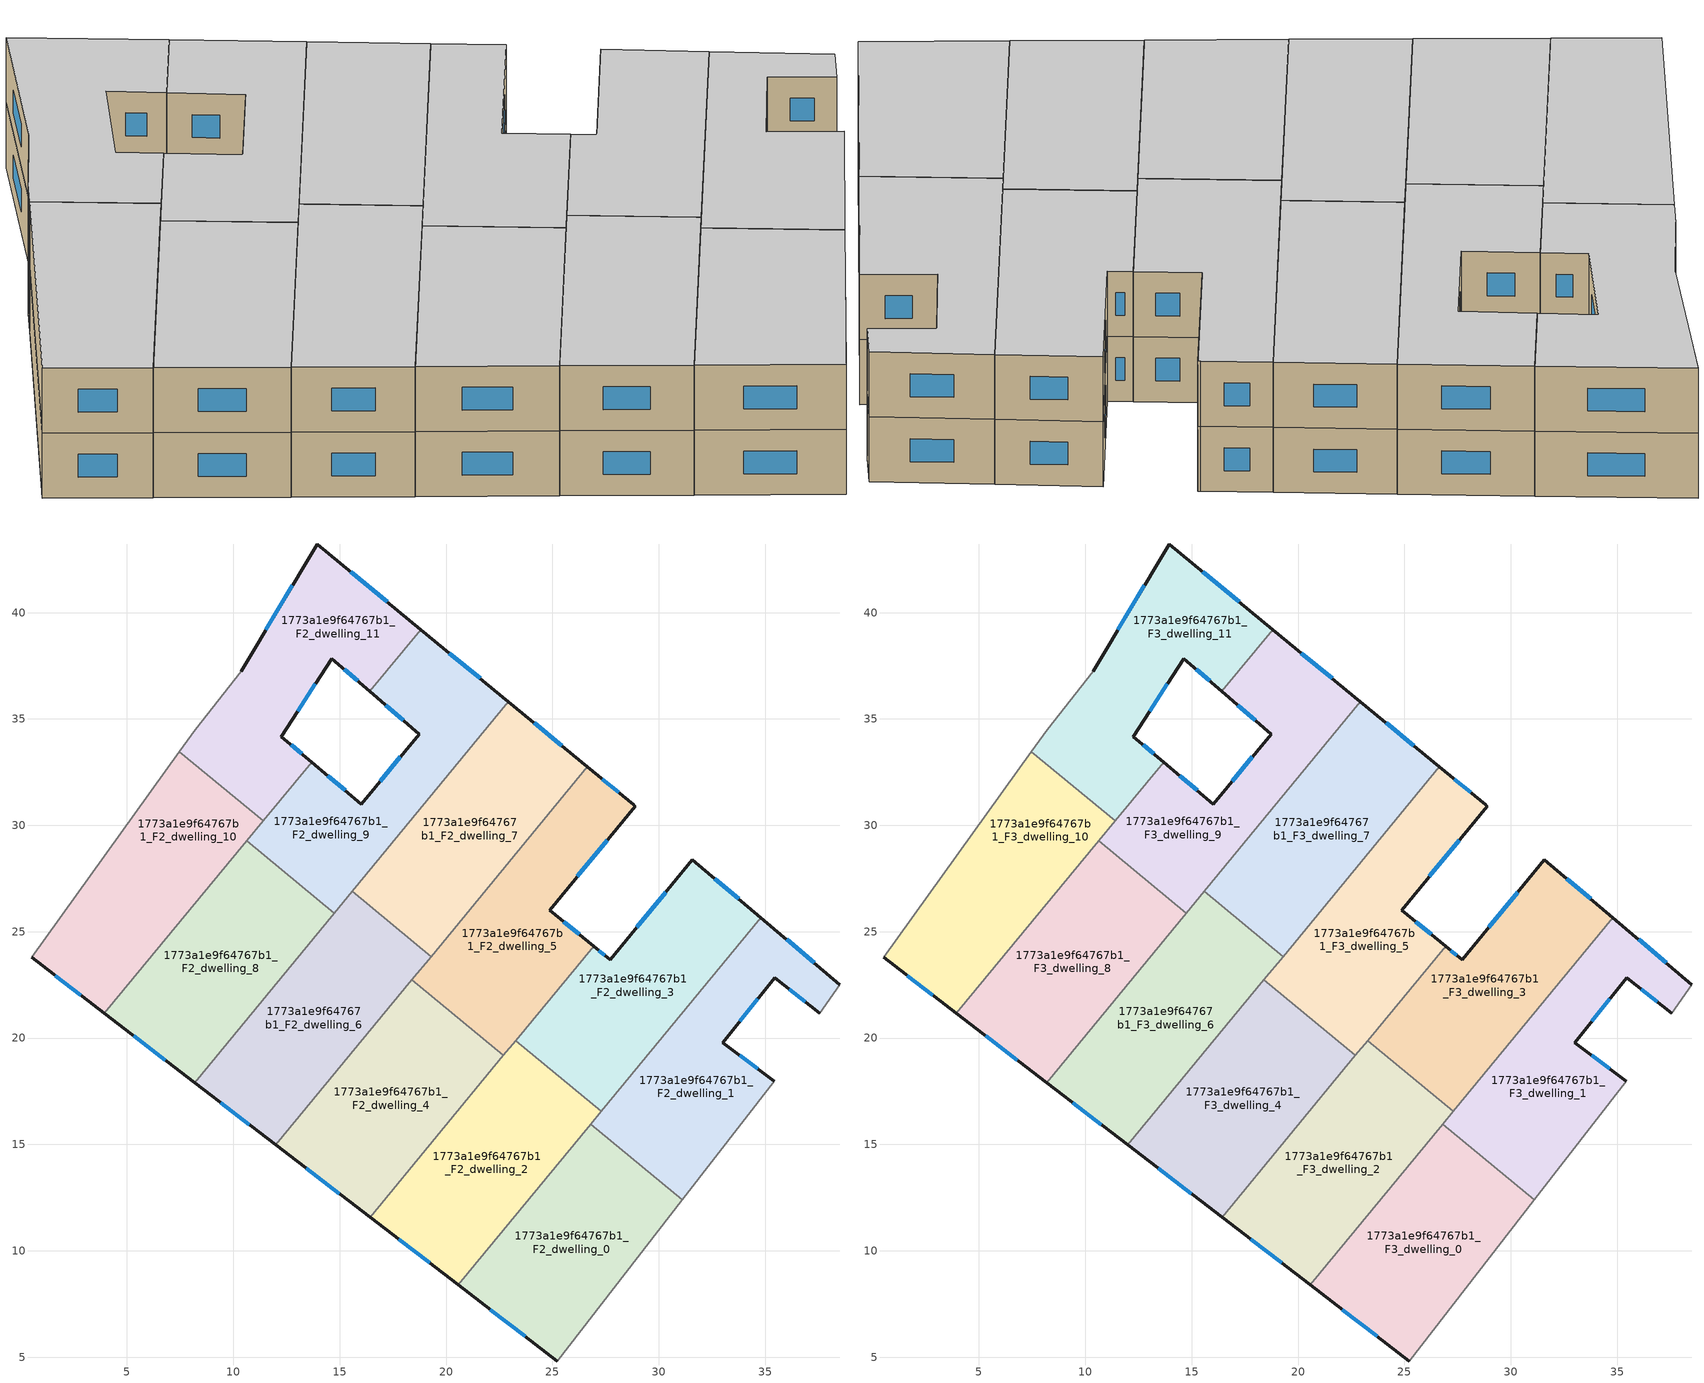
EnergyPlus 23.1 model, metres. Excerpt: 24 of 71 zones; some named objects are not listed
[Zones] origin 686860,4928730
1773a1e9f64767b1_F2_dwelling_0
 floor to 1773a1e9f64767b1_F1_dwelling_0 (EU_floor_Construction): 31.12,12.41 25.24,4.82 20.57,8.4 26.81,15.96 z6
 wall outside (EU_wall_Construction): 20.57,8.4 25.24,4.82 z6:9
 wall to 1773a1e9f64767b1_F2_dwelling_1 (EU_wall_Construction): 31.12,12.41 26.81,15.96 z6:9
 wall adiabatic (EU_wall_Construction): 25.24,4.82 31.12,12.41 z6:9
 wall to 1773a1e9f64767b1_F2_dwelling_2 (EU_wall_Construction): 26.81,15.96 20.57,8.4 z6:9
 window (EU_Window_Construction): 22.09,7.23 23.72,5.98 z6.98:8.02
1773a1e9f64767b1_F2_dwelling_1
 floor to 1773a1e9f64767b1_F1_dwelling_1 (EU_floor_Construction): 38.52,22.52 37.58,21.18 35.46,22.84 33.02,19.79 35.43,17.97 31.12,12.41 26.81,15.96 34.8,25.66 z6
 wall outside (EU_wall_Construction): 35.43,17.97 33.02,19.79 35.46,22.84 37.58,21.18 / 38.52,22.52 34.8,25.66 z6:9
 wall adiabatic (EU_wall_Construction): 31.12,12.41 35.43,17.97 / 37.58,21.18 38.52,22.52 z6:9
 wall to 1773a1e9f64767b1_F2_dwelling_3 (EU_wall_Construction): 34.8,25.66 27.29,16.55 z6:9
 wall to 1773a1e9f64767b1_F2_dwelling_2 (EU_wall_Construction): 27.29,16.55 26.81,15.96 z6:9
 window (EU_Window_Construction): 36.15,22.3 36.89,21.72 / 33.81,20.78 34.66,21.85 / 34.64,18.56 33.8,19.2 / 37.31,23.54 36.01,24.64 z6.98:8.02
1773a1e9f64767b1_F2_dwelling_10
 floor to 1773a1e9f64767b1_F1_dwelling_10 (EU_floor_Construction): 11.4,30.21 3.94,21.16 0.52,23.79 7.47,33.46 z6
 wall outside (EU_wall_Construction): 0.52,23.79 3.94,21.16 z6:9
 wall adiabatic (EU_wall_Construction): 7.47,33.46 0.52,23.79 z6:9
 wall to 1773a1e9f64767b1_F2_dwelling_11 (EU_wall_Construction): 11.4,30.21 7.47,33.46 z6:9
 wall to 1773a1e9f64767b1_F2_dwelling_8 (EU_wall_Construction): 3.94,21.16 10.63,29.27 z6:9
 wall to 1773a1e9f64767b1_F2_dwelling_9 (EU_wall_Construction): 10.63,29.27 11.4,30.21 z6:9
 window (EU_Window_Construction): 1.63,22.93 2.83,22.01 z6.98:8.02
1773a1e9f64767b1_F2_dwelling_11
 floor to 1773a1e9f64767b1_F1_dwelling_11 (EU_floor_Construction): 18.82,39.21 16.42,36.29 14.64,37.84 12.25,34.18 13.68,32.97 11.4,30.21 7.47,33.46 8.21,34.49 10.38,37.25 13.94,43.23 z6
 wall outside (EU_wall_Construction): 18.82,39.21 13.94,43.23 10.38,37.25 / 13.68,32.97 12.25,34.18 14.64,37.84 16.42,36.29 z6:9
 wall to 1773a1e9f64767b1_F2_dwelling_9 (EU_wall_Construction): 16.42,36.29 18.82,39.21 / 11.4,30.21 13.68,32.97 z6:9
 wall adiabatic (EU_wall_Construction): 10.38,37.25 8.21,34.49 7.47,33.46 z6:9
 window (EU_Window_Construction): 17.23,40.51 15.53,41.92 / 15.22,37.34 15.84,36.8 / 13.03,35.37 13.86,36.65 / 13.21,33.36 12.71,33.78 / 12.78,41.28 11.54,39.19 z6.98:8.02
1773a1e9f64767b1_F2_dwelling_2
 floor to 1773a1e9f64767b1_F1_dwelling_2 (EU_floor_Construction): 27.29,16.55 20.57,8.4 16.43,11.58 23.27,19.87 z6
 wall outside (EU_wall_Construction): 16.43,11.58 20.57,8.4 z6:9
 wall to 1773a1e9f64767b1_F2_dwelling_3 (EU_wall_Construction): 27.29,16.55 23.27,19.87 z6:9
 wall to 1773a1e9f64767b1_F2_dwelling_4 (EU_wall_Construction): 22.7,19.18 16.43,11.58 z6:9
 wall to 1773a1e9f64767b1_F2_dwelling_5 (EU_wall_Construction): 23.27,19.87 22.7,19.18 z6:9
 window (EU_Window_Construction): 17.78,10.54 19.23,9.43 z6.98:8.02
1773a1e9f64767b1_F2_dwelling_3
 floor to 1773a1e9f64767b1_F1_dwelling_3 (EU_floor_Construction): 34.8,25.66 27.29,16.55 23.27,19.87 26.94,24.32 27.72,23.68 31.59,28.38 z6
 wall outside (EU_wall_Construction): 34.8,25.66 31.59,28.38 27.72,23.68 26.94,24.32 z6:9
 wall to 1773a1e9f64767b1_F2_dwelling_5 (EU_wall_Construction): 26.94,24.32 23.27,19.87 z6:9
 window (EU_Window_Construction): 33.76,26.54 32.63,27.49 / 27.46,23.89 27.19,24.11 / 30.33,26.85 28.98,25.21 z6.98:8.02
1773a1e9f64767b1_F2_dwelling_4
 floor to 1773a1e9f64767b1_F1_dwelling_4 (EU_floor_Construction): 22.7,19.18 16.43,11.58 12,14.98 18.39,22.74 z6
 wall outside (EU_wall_Construction): 12,14.98 16.43,11.58 z6:9
 wall to 1773a1e9f64767b1_F2_dwelling_5 (EU_wall_Construction): 22.7,19.18 18.39,22.74 z6:9
 wall to 1773a1e9f64767b1_F2_dwelling_6 (EU_wall_Construction): 18.39,22.74 12,14.98 z6:9
 window (EU_Window_Construction): 13.44,13.87 14.99,12.68 z6.98:8.02
1773a1e9f64767b1_F2_dwelling_5
 floor to 1773a1e9f64767b1_F1_dwelling_5 (EU_floor_Construction): 28.82,30.97 28.9,30.9 24.87,26.02 26.94,24.32 22.7,19.18 18.39,22.74 26.65,32.75 z6
 wall outside (EU_wall_Construction): 26.94,24.32 24.87,26.02 28.9,30.9 28.82,30.97 26.65,32.75 z6:9
 wall to 1773a1e9f64767b1_F2_dwelling_7 (EU_wall_Construction): 26.65,32.75 19.3,23.83 z6:9
 wall to 1773a1e9f64767b1_F2_dwelling_6 (EU_wall_Construction): 19.3,23.83 18.39,22.73 z6:9
 window (EU_Window_Construction): 26.18,27.6 27.59,29.31 / 26.26,24.87 25.54,25.46 / 28.11,31.55 27.36,32.17 z6.98:8.02
1773a1e9f64767b1_F2_dwelling_6
 floor to 1773a1e9f64767b1_F1_dwelling_6 (EU_floor_Construction): 19.3,23.83 12,14.98 8.18,17.91 15.58,26.89 z6
 wall outside (EU_wall_Construction): 8.18,17.91 12,14.98 z6:9
 wall to 1773a1e9f64767b1_F2_dwelling_7 (EU_wall_Construction): 19.3,23.83 15.58,26.89 z6:9
 wall to 1773a1e9f64767b1_F2_dwelling_8 (EU_wall_Construction): 14.75,25.87 8.18,17.91 z6:9
 wall to 1773a1e9f64767b1_F2_dwelling_9 (EU_wall_Construction): 15.58,26.89 14.75,25.87 z6:9
 window (EU_Window_Construction): 9.42,16.96 10.76,15.93 z6.98:8.02
1773a1e9f64767b1_F2_dwelling_7
 floor to 1773a1e9f64767b1_F1_dwelling_7 (EU_floor_Construction): 26.65,32.75 19.3,23.83 15.58,26.89 22.94,35.81 z6
 wall outside (EU_wall_Construction): 26.65,32.75 22.94,35.81 z6:9
 wall to 1773a1e9f64767b1_F2_dwelling_9 (EU_wall_Construction): 22.94,35.81 15.58,26.89 z6:9
 window (EU_Window_Construction): 25.44,33.75 24.15,34.82 z6.98:8.02
1773a1e9f64767b1_F2_dwelling_8
 floor to 1773a1e9f64767b1_F1_dwelling_8 (EU_floor_Construction): 14.75,25.87 8.18,17.91 3.94,21.16 10.63,29.27 z6
 wall outside (EU_wall_Construction): 3.94,21.16 8.18,17.91 z6:9
 wall to 1773a1e9f64767b1_F2_dwelling_9 (EU_wall_Construction): 14.75,25.87 10.63,29.27 z6:9
 window (EU_Window_Construction): 5.32,20.1 6.8,18.97 z6.98:8.02
1773a1e9f64767b1_F2_dwelling_9
 floor to 1773a1e9f64767b1_F1_dwelling_9 (EU_floor_Construction): 22.94,35.81 14.75,25.87 10.63,29.27 13.68,32.97 16.02,31 18.74,34.29 16.42,36.29 18.82,39.21 z6
 wall outside (EU_wall_Construction): 16.42,36.29 18.74,34.29 16.02,31 13.68,32.97 / 22.94,35.81 18.82,39.21 z6:9
 window (EU_Window_Construction): 17.17,35.64 17.98,34.94 / 21.6,36.92 20.16,38.1 / 15.26,31.64 14.44,32.33 / 17.85,33.22 16.9,32.07 z6.98:8.02
1773a1e9f64767b1_F3_dwelling_0
 floor to 1773a1e9f64767b1_F2_dwelling_0 (EU_floor_Construction): 31.12,12.41 25.24,4.82 20.57,8.4 26.81,15.96 z9
 wall outside (EU_wall_Construction): 20.57,8.4 25.24,4.82 z9:12
 wall to 1773a1e9f64767b1_F3_dwelling_1 (EU_wall_Construction): 31.12,12.41 26.81,15.96 z9:12
 wall adiabatic (EU_wall_Construction): 25.24,4.82 31.12,12.41 z9:12
 wall to 1773a1e9f64767b1_F3_dwelling_2 (EU_wall_Construction): 26.81,15.96 20.57,8.4 z9:12
 window (EU_Window_Construction): 22.09,7.23 23.72,5.98 z9.98:11.02
 ceiling to 1773a1e9f64767b1_F4_dwelling_0 (EU_floor_Construction): 25.24,4.82 31.12,12.41 26.81,15.96 20.57,8.4 z12
1773a1e9f64767b1_F3_dwelling_1
 floor to 1773a1e9f64767b1_F2_dwelling_1 (EU_floor_Construction): 38.52,22.52 37.58,21.18 35.46,22.84 33.02,19.79 35.43,17.97 31.12,12.41 26.81,15.96 34.8,25.66 z9
 wall outside (EU_wall_Construction): 35.43,17.97 33.02,19.79 35.46,22.84 37.58,21.18 / 38.52,22.52 34.8,25.66 z9:12
 wall adiabatic (EU_wall_Construction): 31.12,12.41 35.43,17.97 / 37.58,21.18 38.52,22.52 z9:12
 wall to 1773a1e9f64767b1_F3_dwelling_3 (EU_wall_Construction): 34.8,25.66 27.29,16.55 z9:12
 wall to 1773a1e9f64767b1_F3_dwelling_2 (EU_wall_Construction): 27.29,16.55 26.81,15.96 z9:12
 window (EU_Window_Construction): 36.15,22.3 36.89,21.72 / 33.81,20.78 34.66,21.85 / 34.64,18.56 33.8,19.2 / 37.31,23.54 36.01,24.64 z9.98:11.02
 ceiling to 1773a1e9f64767b1_F4_dwelling_1 (EU_floor_Construction): 35.43,17.97 33.02,19.79 35.46,22.84 37.58,21.18 38.52,22.52 34.8,25.66 26.81,15.96 31.12,12.41 z12
1773a1e9f64767b1_F3_dwelling_10
 floor to 1773a1e9f64767b1_F2_dwelling_10 (EU_floor_Construction): 11.4,30.21 3.94,21.16 0.52,23.79 7.47,33.46 z9
 wall outside (EU_wall_Construction): 0.52,23.79 3.94,21.16 z9:12
 wall adiabatic (EU_wall_Construction): 7.47,33.46 0.52,23.79 z9:12
 wall to 1773a1e9f64767b1_F3_dwelling_11 (EU_wall_Construction): 11.4,30.21 7.47,33.46 z9:12
 wall to 1773a1e9f64767b1_F3_dwelling_8 (EU_wall_Construction): 3.94,21.16 10.63,29.27 z9:12
 wall to 1773a1e9f64767b1_F3_dwelling_9 (EU_wall_Construction): 10.63,29.27 11.4,30.21 z9:12
 window (EU_Window_Construction): 1.63,22.93 2.83,22.01 z9.98:11.02
 ceiling to 1773a1e9f64767b1_F4_dwelling_10 (EU_floor_Construction): 3.94,21.16 11.4,30.21 7.47,33.46 0.52,23.79 z12
1773a1e9f64767b1_F3_dwelling_11
 floor to 1773a1e9f64767b1_F2_dwelling_11 (EU_floor_Construction): 18.82,39.21 16.42,36.29 14.64,37.84 12.25,34.18 13.68,32.97 11.4,30.21 7.47,33.46 8.21,34.49 10.38,37.25 13.94,43.23 z9
 wall outside (EU_wall_Construction): 18.82,39.21 13.94,43.23 10.38,37.25 / 13.68,32.97 12.25,34.18 14.64,37.84 16.42,36.29 z9:12
 wall to 1773a1e9f64767b1_F3_dwelling_9 (EU_wall_Construction): 16.42,36.29 18.82,39.21 / 11.4,30.21 13.68,32.97 z9:12
 wall adiabatic (EU_wall_Construction): 10.38,37.25 8.21,34.49 7.47,33.46 z9:12
 window (EU_Window_Construction): 17.23,40.51 15.53,41.92 / 15.22,37.34 15.84,36.8 / 13.03,35.37 13.86,36.65 / 13.21,33.36 12.71,33.78 / 12.78,41.28 11.54,39.19 z9.98:11.02
 ceiling to 1773a1e9f64767b1_F4_dwelling_11 (EU_floor_Construction): 13.68,32.97 12.25,34.18 14.64,37.84 16.42,36.29 18.82,39.21 13.94,43.23 10.38,37.25 8.21,34.49 7.47,33.46 11.4,30.21 z12
1773a1e9f64767b1_F3_dwelling_2
 floor to 1773a1e9f64767b1_F2_dwelling_2 (EU_floor_Construction): 27.29,16.55 20.57,8.4 16.43,11.58 23.27,19.87 z9
 wall outside (EU_wall_Construction): 16.43,11.58 20.57,8.4 z9:12
 wall to 1773a1e9f64767b1_F3_dwelling_3 (EU_wall_Construction): 27.29,16.55 23.27,19.87 z9:12
 wall to 1773a1e9f64767b1_F3_dwelling_4 (EU_wall_Construction): 22.7,19.18 16.43,11.58 z9:12
 wall to 1773a1e9f64767b1_F3_dwelling_5 (EU_wall_Construction): 23.27,19.87 22.7,19.18 z9:12
 window (EU_Window_Construction): 17.78,10.54 19.23,9.43 z9.98:11.02
 ceiling to 1773a1e9f64767b1_F4_dwelling_2 (EU_floor_Construction): 20.57,8.4 27.29,16.55 23.27,19.87 16.43,11.58 z12
1773a1e9f64767b1_F3_dwelling_3
 floor to 1773a1e9f64767b1_F2_dwelling_3 (EU_floor_Construction): 34.8,25.66 27.29,16.55 23.27,19.87 26.94,24.32 27.72,23.68 31.59,28.38 z9
 wall outside (EU_wall_Construction): 34.8,25.66 31.59,28.38 27.72,23.68 26.94,24.32 z9:12
 wall to 1773a1e9f64767b1_F3_dwelling_5 (EU_wall_Construction): 26.94,24.32 23.27,19.87 z9:12
 window (EU_Window_Construction): 33.76,26.54 32.63,27.49 / 27.46,23.89 27.19,24.11 / 30.33,26.85 28.98,25.21 z9.98:11.02
 ceiling to 1773a1e9f64767b1_F4_dwelling_3 (EU_floor_Construction): 27.29,16.55 34.8,25.66 31.59,28.38 27.72,23.68 26.94,24.32 23.27,19.87 z12
1773a1e9f64767b1_F3_dwelling_4
 floor to 1773a1e9f64767b1_F2_dwelling_4 (EU_floor_Construction): 22.7,19.18 16.43,11.58 12,14.98 18.39,22.74 z9
 wall outside (EU_wall_Construction): 12,14.98 16.43,11.58 z9:12
 wall to 1773a1e9f64767b1_F3_dwelling_5 (EU_wall_Construction): 22.7,19.18 18.39,22.74 z9:12
 wall to 1773a1e9f64767b1_F3_dwelling_6 (EU_wall_Construction): 18.39,22.74 12,14.98 z9:12
 window (EU_Window_Construction): 13.44,13.87 14.99,12.68 z9.98:11.02
 ceiling to 1773a1e9f64767b1_F4_dwelling_4 (EU_floor_Construction): 16.43,11.58 22.7,19.18 18.39,22.74 12,14.98 z12
1773a1e9f64767b1_F3_dwelling_5
 floor to 1773a1e9f64767b1_F2_dwelling_5 (EU_floor_Construction): 28.82,30.97 28.9,30.9 24.87,26.02 26.94,24.32 22.7,19.18 18.39,22.74 26.65,32.75 z9
 wall outside (EU_wall_Construction): 26.94,24.32 24.87,26.02 28.9,30.9 28.82,30.97 26.65,32.75 z9:12
 wall to 1773a1e9f64767b1_F3_dwelling_7 (EU_wall_Construction): 26.65,32.75 19.3,23.83 z9:12
 wall to 1773a1e9f64767b1_F3_dwelling_6 (EU_wall_Construction): 19.3,23.83 18.39,22.73 z9:12
 window (EU_Window_Construction): 26.18,27.6 27.59,29.31 / 26.26,24.87 25.54,25.46 / 28.11,31.55 27.36,32.17 z9.98:11.02
 ceiling to 1773a1e9f64767b1_F4_dwelling_5 (EU_floor_Construction): 26.94,24.32 24.87,26.02 28.9,30.9 28.82,30.97 26.65,32.75 18.39,22.74 22.7,19.18 z12
1773a1e9f64767b1_F3_dwelling_6
 floor to 1773a1e9f64767b1_F2_dwelling_6 (EU_floor_Construction): 19.3,23.83 12,14.98 8.18,17.91 15.58,26.89 z9
 wall outside (EU_wall_Construction): 8.18,17.91 12,14.98 z9:12
 wall to 1773a1e9f64767b1_F3_dwelling_7 (EU_wall_Construction): 19.3,23.83 15.58,26.89 z9:12
 wall to 1773a1e9f64767b1_F3_dwelling_8 (EU_wall_Construction): 14.75,25.87 8.18,17.91 z9:12
 wall to 1773a1e9f64767b1_F3_dwelling_9 (EU_wall_Construction): 15.58,26.89 14.75,25.87 z9:12
 window (EU_Window_Construction): 9.42,16.96 10.76,15.93 z9.98:11.02
 ceiling to 1773a1e9f64767b1_F4_dwelling_6 (EU_floor_Construction): 12,14.98 19.3,23.83 15.58,26.89 8.18,17.91 z12
1773a1e9f64767b1_F3_dwelling_7
 floor to 1773a1e9f64767b1_F2_dwelling_7 (EU_floor_Construction): 26.65,32.75 19.3,23.83 15.58,26.89 22.94,35.81 z9
 wall outside (EU_wall_Construction): 26.65,32.75 22.94,35.81 z9:12
 wall to 1773a1e9f64767b1_F3_dwelling_9 (EU_wall_Construction): 22.94,35.81 15.58,26.89 z9:12
 window (EU_Window_Construction): 25.44,33.75 24.15,34.82 z9.98:11.02
 ceiling to 1773a1e9f64767b1_F4_dwelling_7 (EU_floor_Construction): 19.3,23.83 26.65,32.75 22.94,35.81 15.58,26.89 z12
1773a1e9f64767b1_F3_dwelling_8
 floor to 1773a1e9f64767b1_F2_dwelling_8 (EU_floor_Construction): 14.75,25.87 8.18,17.91 3.94,21.16 10.63,29.27 z9
 wall outside (EU_wall_Construction): 3.94,21.16 8.18,17.91 z9:12
 wall to 1773a1e9f64767b1_F3_dwelling_9 (EU_wall_Construction): 14.75,25.87 10.63,29.27 z9:12
 window (EU_Window_Construction): 5.32,20.1 6.8,18.97 z9.98:11.02
 ceiling to 1773a1e9f64767b1_F4_dwelling_8 (EU_floor_Construction): 8.18,17.91 14.75,25.87 10.63,29.27 3.94,21.16 z12
1773a1e9f64767b1_F3_dwelling_9
 floor to 1773a1e9f64767b1_F2_dwelling_9 (EU_floor_Construction): 22.94,35.81 14.75,25.87 10.63,29.27 13.68,32.97 16.02,31 18.74,34.29 16.42,36.29 18.82,39.21 z9
 wall outside (EU_wall_Construction): 16.42,36.29 18.74,34.29 16.02,31 13.68,32.97 / 22.94,35.81 18.82,39.21 z9:12
 window (EU_Window_Construction): 17.17,35.64 17.98,34.94 / 21.6,36.92 20.16,38.1 / 15.26,31.64 14.44,32.33 / 17.85,33.22 16.9,32.07 z9.98:11.02
 ceiling to 1773a1e9f64767b1_F4_dwelling_9 (EU_floor_Construction): 14.75,25.87 22.94,35.81 18.82,39.21 16.42,36.29 18.74,34.29 16.02,31 13.68,32.97 10.63,29.27 z12
[Building]
EU S2 Campaign: North Axis=0; Terrain=City; Solar Distribution=FullExterior
[Site:Location]
Bologna: Latitude=44.5; Longitude=11.25; Time Zone=1; Elevation=37
[SizingPeriod:WeatherFileDays]
AnnualSizingPeriod: Begin Month=1; Begin Day of Month=1; End Month=12; End Day of Month=31; Day of Week for Start Day=Monday; Use Weather File Daylight Saving Period=No; Use Weather File Rain and Snow Indicators=No
[MATERIAL]
EU_InternalMass_Material: Roughness=MediumRough; Thickness=0.1; Conductivity=1; Density=1800; Specific Heat=900; Thermal Absorptance=0.9; Solar Absorptance=0.7; Visible Absorptance=0.7
[MATERIAL:NOMASS] Roughness=MediumRough; Thermal Absorptance=0.9; Solar Absorptance=0.7; Visible Absorptance=0.7
Name | Thermal Resistance
EU_wall_NoMass | 0.905828
EU_floor_NoMass | 0.67114
[WINDOWMATERIAL:SIMPLEGLAZINGSYSTEM]
EU_Window_SimpleGlazing: UFactor=4.52486; Solar Heat Gain Coefficient=0.85; Visible Transmittance=0.85
[CONSTRUCTION]
EU_wall_Construction: EU_wall_NoMass
EU_floor_Construction: EU_floor_NoMass
EU_Window_Construction: EU_Window_SimpleGlazing
EU_InternalMass_Construction: EU_InternalMass_Material
[ZONE] Type=1; Multiplier=1; Ceiling Height=autocalculate; Floor Area=autocalculate; Part of Total Floor Area=Yes
Name | Volume
1773a1e9f64767b1_F2_dwelling_0; 1773a1e9f64767b1_F3_dwelling_0 | 166.783
1773a1e9f64767b1_F2_dwelling_1; 1773a1e9f64767b1_F3_dwelling_1 | 166.786
1773a1e9f64767b1_F2_dwelling_10; 1773a1e9f64767b1_F3_dwelling_10 | 166.811
1773a1e9f64767b1_F2_dwelling_11; 1773a1e9f64767b1_F3_dwelling_11 | 166.805
1773a1e9f64767b1_F2_dwelling_2; 1773a1e9f64767b1_F3_dwelling_2; 1773a1e9f64767b1_F2_dwelling_5; 1773a1e9f64767b1_F3_dwelling_5 | 166.819
1773a1e9f64767b1_F2_dwelling_3; 1773a1e9f64767b1_F3_dwelling_3 | 166.792
1773a1e9f64767b1_F2_dwelling_4; 1773a1e9f64767b1_F3_dwelling_4 | 166.812
1773a1e9f64767b1_F2_dwelling_6; 1773a1e9f64767b1_F3_dwelling_6; 1773a1e9f64767b1_F2_dwelling_8; 1773a1e9f64767b1_F3_dwelling_8 | 166.807
1773a1e9f64767b1_F2_dwelling_7; 1773a1e9f64767b1_F3_dwelling_7 | 166.8
1773a1e9f64767b1_F2_dwelling_9; 1773a1e9f64767b1_F3_dwelling_9 | 166.816
[INTERNALMASS] Construction=EU_InternalMass_Construction
Name | Zone or ZoneList | Surface Area
1773a1e9f64767b1_F2_dwelling_0_EU_InternalMass | 1773a1e9f64767b1_F2_dwelling_0 | 55.5939
1773a1e9f64767b1_F2_dwelling_1_EU_InternalMass | 1773a1e9f64767b1_F2_dwelling_1 | 55.5956
1773a1e9f64767b1_F2_dwelling_2_EU_InternalMass | 1773a1e9f64767b1_F2_dwelling_2 | 55.6064
1773a1e9f64767b1_F2_dwelling_3_EU_InternalMass | 1773a1e9f64767b1_F2_dwelling_3 | 55.5976
1773a1e9f64767b1_F2_dwelling_4_EU_InternalMass | 1773a1e9f64767b1_F2_dwelling_4 | 55.604
1773a1e9f64767b1_F2_dwelling_5_EU_InternalMass | 1773a1e9f64767b1_F2_dwelling_5 | 55.6059
1773a1e9f64767b1_F2_dwelling_6_EU_InternalMass | 1773a1e9f64767b1_F2_dwelling_6 | 55.6023
1773a1e9f64767b1_F2_dwelling_7_EU_InternalMass | 1773a1e9f64767b1_F2_dwelling_7 | 55.6002
1773a1e9f64767b1_F2_dwelling_8_EU_InternalMass | 1773a1e9f64767b1_F2_dwelling_8 | 55.6022
1773a1e9f64767b1_F2_dwelling_9_EU_InternalMass | 1773a1e9f64767b1_F2_dwelling_9 | 55.6055
1773a1e9f64767b1_F2_dwelling_10_EU_InternalMass | 1773a1e9f64767b1_F2_dwelling_10 | 55.6037
1773a1e9f64767b1_F2_dwelling_11_EU_InternalMass | 1773a1e9f64767b1_F2_dwelling_11 | 55.6015
1773a1e9f64767b1_F3_dwelling_0_EU_InternalMass | 1773a1e9f64767b1_F3_dwelling_0 | 55.5939
1773a1e9f64767b1_F3_dwelling_1_EU_InternalMass | 1773a1e9f64767b1_F3_dwelling_1 | 55.5956
1773a1e9f64767b1_F3_dwelling_2_EU_InternalMass | 1773a1e9f64767b1_F3_dwelling_2 | 55.6064
1773a1e9f64767b1_F3_dwelling_3_EU_InternalMass | 1773a1e9f64767b1_F3_dwelling_3 | 55.5976
1773a1e9f64767b1_F3_dwelling_4_EU_InternalMass | 1773a1e9f64767b1_F3_dwelling_4 | 55.604
1773a1e9f64767b1_F3_dwelling_5_EU_InternalMass | 1773a1e9f64767b1_F3_dwelling_5 | 55.6059
1773a1e9f64767b1_F3_dwelling_6_EU_InternalMass | 1773a1e9f64767b1_F3_dwelling_6 | 55.6023
1773a1e9f64767b1_F3_dwelling_7_EU_InternalMass | 1773a1e9f64767b1_F3_dwelling_7 | 55.6002
1773a1e9f64767b1_F3_dwelling_8_EU_InternalMass | 1773a1e9f64767b1_F3_dwelling_8 | 55.6022
1773a1e9f64767b1_F3_dwelling_9_EU_InternalMass | 1773a1e9f64767b1_F3_dwelling_9 | 55.6055
1773a1e9f64767b1_F3_dwelling_10_EU_InternalMass | 1773a1e9f64767b1_F3_dwelling_10 | 55.6037
1773a1e9f64767b1_F3_dwelling_11_EU_InternalMass | 1773a1e9f64767b1_F3_dwelling_11 | 55.6015
[OTHEREQUIPMENT] Fuel Type=Electricity; Design Level Calculation Method=Watts/Area; Power per Zone Floor Area=1; Fraction Latent=0; Fraction Radiant=0; Fraction Lost=0; Carbon Dioxide Generation Rate=0; EndUse Subcategory=EU_Step8_InternalGains
Name | Zone or ZoneList or Space or SpaceList | Schedule
EU_Step8_InternalGain_1773a1e9f64767b1_F2_dwelling_0_f000 | 1773a1e9f64767b1_F2_dwelling_0 | EU_Step8_GainSchedule_1773a1e9f64767b1_F2_dwelling_0_f000
EU_Step8_InternalGain_1773a1e9f64767b1_F2_dwelling_1_f000 | 1773a1e9f64767b1_F2_dwelling_1 | EU_Step8_GainSchedule_1773a1e9f64767b1_F2_dwelling_1_f000
EU_Step8_InternalGain_1773a1e9f64767b1_F2_dwelling_2_f000 | 1773a1e9f64767b1_F2_dwelling_2 | EU_Step8_GainSchedule_1773a1e9f64767b1_F2_dwelling_2_f000
EU_Step8_InternalGain_1773a1e9f64767b1_F2_dwelling_3_f000 | 1773a1e9f64767b1_F2_dwelling_3 | EU_Step8_GainSchedule_1773a1e9f64767b1_F2_dwelling_3_f000
EU_Step8_InternalGain_1773a1e9f64767b1_F2_dwelling_4_f000 | 1773a1e9f64767b1_F2_dwelling_4 | EU_Step8_GainSchedule_1773a1e9f64767b1_F2_dwelling_4_f000
EU_Step8_InternalGain_1773a1e9f64767b1_F2_dwelling_5_f000 | 1773a1e9f64767b1_F2_dwelling_5 | EU_Step8_GainSchedule_1773a1e9f64767b1_F2_dwelling_5_f000
EU_Step8_InternalGain_1773a1e9f64767b1_F2_dwelling_6_f000 | 1773a1e9f64767b1_F2_dwelling_6 | EU_Step8_GainSchedule_1773a1e9f64767b1_F2_dwelling_6_f000
EU_Step8_InternalGain_1773a1e9f64767b1_F2_dwelling_7_f000 | 1773a1e9f64767b1_F2_dwelling_7 | EU_Step8_GainSchedule_1773a1e9f64767b1_F2_dwelling_7_f000
EU_Step8_InternalGain_1773a1e9f64767b1_F2_dwelling_8_f000 | 1773a1e9f64767b1_F2_dwelling_8 | EU_Step8_GainSchedule_1773a1e9f64767b1_F2_dwelling_8_f000
EU_Step8_InternalGain_1773a1e9f64767b1_F2_dwelling_9_f000 | 1773a1e9f64767b1_F2_dwelling_9 | EU_Step8_GainSchedule_1773a1e9f64767b1_F2_dwelling_9_f000
EU_Step8_InternalGain_1773a1e9f64767b1_F2_dwelling_10_f000 | 1773a1e9f64767b1_F2_dwelling_10 | EU_Step8_GainSchedule_1773a1e9f64767b1_F2_dwelling_10_f000
EU_Step8_InternalGain_1773a1e9f64767b1_F2_dwelling_11_f000 | 1773a1e9f64767b1_F2_dwelling_11 | EU_Step8_GainSchedule_1773a1e9f64767b1_F2_dwelling_11_f000
EU_Step8_InternalGain_1773a1e9f64767b1_F3_dwelling_0_f000 | 1773a1e9f64767b1_F3_dwelling_0 | EU_Step8_GainSchedule_1773a1e9f64767b1_F3_dwelling_0_f000
EU_Step8_InternalGain_1773a1e9f64767b1_F3_dwelling_1_f000 | 1773a1e9f64767b1_F3_dwelling_1 | EU_Step8_GainSchedule_1773a1e9f64767b1_F3_dwelling_1_f000
EU_Step8_InternalGain_1773a1e9f64767b1_F3_dwelling_2_f000 | 1773a1e9f64767b1_F3_dwelling_2 | EU_Step8_GainSchedule_1773a1e9f64767b1_F3_dwelling_2_f000
EU_Step8_InternalGain_1773a1e9f64767b1_F3_dwelling_3_f000 | 1773a1e9f64767b1_F3_dwelling_3 | EU_Step8_GainSchedule_1773a1e9f64767b1_F3_dwelling_3_f000
EU_Step8_InternalGain_1773a1e9f64767b1_F3_dwelling_4_f000 | 1773a1e9f64767b1_F3_dwelling_4 | EU_Step8_GainSchedule_1773a1e9f64767b1_F3_dwelling_4_f000
EU_Step8_InternalGain_1773a1e9f64767b1_F3_dwelling_5_f000 | 1773a1e9f64767b1_F3_dwelling_5 | EU_Step8_GainSchedule_1773a1e9f64767b1_F3_dwelling_5_f000
EU_Step8_InternalGain_1773a1e9f64767b1_F3_dwelling_6_f000 | 1773a1e9f64767b1_F3_dwelling_6 | EU_Step8_GainSchedule_1773a1e9f64767b1_F3_dwelling_6_f000
EU_Step8_InternalGain_1773a1e9f64767b1_F3_dwelling_7_f000 | 1773a1e9f64767b1_F3_dwelling_7 | EU_Step8_GainSchedule_1773a1e9f64767b1_F3_dwelling_7_f000
EU_Step8_InternalGain_1773a1e9f64767b1_F3_dwelling_8_f000 | 1773a1e9f64767b1_F3_dwelling_8 | EU_Step8_GainSchedule_1773a1e9f64767b1_F3_dwelling_8_f000
EU_Step8_InternalGain_1773a1e9f64767b1_F3_dwelling_9_f000 | 1773a1e9f64767b1_F3_dwelling_9 | EU_Step8_GainSchedule_1773a1e9f64767b1_F3_dwelling_9_f000
EU_Step8_InternalGain_1773a1e9f64767b1_F3_dwelling_10_f000 | 1773a1e9f64767b1_F3_dwelling_10 | EU_Step8_GainSchedule_1773a1e9f64767b1_F3_dwelling_10_f000
EU_Step8_InternalGain_1773a1e9f64767b1_F3_dwelling_11_f000 | 1773a1e9f64767b1_F3_dwelling_11 | EU_Step8_GainSchedule_1773a1e9f64767b1_F3_dwelling_11_f000
[ZONEVENTILATION:DESIGNFLOWRATE] Schedule=EU_AlwaysOn; Design Flow Rate Calculation Method=AirChanges/Hour; Air Changes per Hour=0.73129; Ventilation Type=Natural; Fan Pressure Rise=0; Fan Total Efficiency=1; Constant Term Coefficient=1; Temperature Term Coefficient=0; Velocity Term Coefficient=0; Velocity Squared Term Coefficient=0; Minimum Indoor Temperature=-100; Maximum Indoor Temperature=100; Delta Temperature=-100; Minimum Outdoor Temperature=-100; Maximum Outdoor Temperature=100; Maximum Wind Speed=40
Name | Zone or ZoneList or Space or SpaceList
EU_ConstantAir_1773a1e9f64767b1_F2_dwelling_0 | 1773a1e9f64767b1_F2_dwelling_0
EU_ConstantAir_1773a1e9f64767b1_F2_dwelling_1 | 1773a1e9f64767b1_F2_dwelling_1
EU_ConstantAir_1773a1e9f64767b1_F2_dwelling_2 | 1773a1e9f64767b1_F2_dwelling_2
EU_ConstantAir_1773a1e9f64767b1_F2_dwelling_3 | 1773a1e9f64767b1_F2_dwelling_3
EU_ConstantAir_1773a1e9f64767b1_F2_dwelling_4 | 1773a1e9f64767b1_F2_dwelling_4
EU_ConstantAir_1773a1e9f64767b1_F2_dwelling_5 | 1773a1e9f64767b1_F2_dwelling_5
EU_ConstantAir_1773a1e9f64767b1_F2_dwelling_6 | 1773a1e9f64767b1_F2_dwelling_6
EU_ConstantAir_1773a1e9f64767b1_F2_dwelling_7 | 1773a1e9f64767b1_F2_dwelling_7
EU_ConstantAir_1773a1e9f64767b1_F2_dwelling_8 | 1773a1e9f64767b1_F2_dwelling_8
EU_ConstantAir_1773a1e9f64767b1_F2_dwelling_9 | 1773a1e9f64767b1_F2_dwelling_9
EU_ConstantAir_1773a1e9f64767b1_F2_dwelling_10 | 1773a1e9f64767b1_F2_dwelling_10
EU_ConstantAir_1773a1e9f64767b1_F2_dwelling_11 | 1773a1e9f64767b1_F2_dwelling_11
EU_ConstantAir_1773a1e9f64767b1_F3_dwelling_0 | 1773a1e9f64767b1_F3_dwelling_0
EU_ConstantAir_1773a1e9f64767b1_F3_dwelling_1 | 1773a1e9f64767b1_F3_dwelling_1
EU_ConstantAir_1773a1e9f64767b1_F3_dwelling_2 | 1773a1e9f64767b1_F3_dwelling_2
EU_ConstantAir_1773a1e9f64767b1_F3_dwelling_3 | 1773a1e9f64767b1_F3_dwelling_3
EU_ConstantAir_1773a1e9f64767b1_F3_dwelling_4 | 1773a1e9f64767b1_F3_dwelling_4
EU_ConstantAir_1773a1e9f64767b1_F3_dwelling_5 | 1773a1e9f64767b1_F3_dwelling_5
EU_ConstantAir_1773a1e9f64767b1_F3_dwelling_6 | 1773a1e9f64767b1_F3_dwelling_6
EU_ConstantAir_1773a1e9f64767b1_F3_dwelling_7 | 1773a1e9f64767b1_F3_dwelling_7
EU_ConstantAir_1773a1e9f64767b1_F3_dwelling_8 | 1773a1e9f64767b1_F3_dwelling_8
EU_ConstantAir_1773a1e9f64767b1_F3_dwelling_9 | 1773a1e9f64767b1_F3_dwelling_9
EU_ConstantAir_1773a1e9f64767b1_F3_dwelling_10 | 1773a1e9f64767b1_F3_dwelling_10
EU_ConstantAir_1773a1e9f64767b1_F3_dwelling_11 | 1773a1e9f64767b1_F3_dwelling_11
[HVACTEMPLATE:ZONE:IDEALLOADSAIRSYSTEM] System Availability Schedule=EU_AlwaysOn; Maximum Heating Supply Air Temperature=50; Minimum Cooling Supply Air Temperature=13; Maximum Heating Supply Air Humidity Ratio=0.0156; Minimum Cooling Supply Air Humidity Ratio=0.0077; Heating Limit=NoLimit; Cooling Limit=NoLimit; Heating Availability Schedule=EU_AlwaysOn; Cooling Availability Schedule=EU_CoolingOff; Dehumidification Control Type=ConstantSensibleHeatRatio; Cooling Sensible Heat Ratio=0.7; Dehumidification Setpoint=60; Humidification Control Type=None; Humidification Setpoint=30; Outdoor Air Method=None; Outdoor Air Flow Rate per Person=0.00944; Outdoor Air Flow Rate per Zone Floor Area=0; Outdoor Air Flow Rate per Zone=0; Demand Controlled Ventilation Type=None; Outdoor Air Economizer Type=NoEconomizer; Heat Recovery Type=None; Sensible Heat Recovery Effectiveness=0.7; Latent Heat Recovery Effectiveness=0.65
Name | Template Thermostat
1773a1e9f64767b1_F2_dwelling_0 | EU_HeatOnly_1773a1e9f64767b1_F2_dwelling_0
1773a1e9f64767b1_F2_dwelling_1 | EU_HeatOnly_1773a1e9f64767b1_F2_dwelling_1
1773a1e9f64767b1_F2_dwelling_2 | EU_HeatOnly_1773a1e9f64767b1_F2_dwelling_2
1773a1e9f64767b1_F2_dwelling_3 | EU_HeatOnly_1773a1e9f64767b1_F2_dwelling_3
1773a1e9f64767b1_F2_dwelling_4 | EU_HeatOnly_1773a1e9f64767b1_F2_dwelling_4
1773a1e9f64767b1_F2_dwelling_5 | EU_HeatOnly_1773a1e9f64767b1_F2_dwelling_5
1773a1e9f64767b1_F2_dwelling_6 | EU_HeatOnly_1773a1e9f64767b1_F2_dwelling_6
1773a1e9f64767b1_F2_dwelling_7 | EU_HeatOnly_1773a1e9f64767b1_F2_dwelling_7
1773a1e9f64767b1_F2_dwelling_8 | EU_HeatOnly_1773a1e9f64767b1_F2_dwelling_8
1773a1e9f64767b1_F2_dwelling_9 | EU_HeatOnly_1773a1e9f64767b1_F2_dwelling_9
1773a1e9f64767b1_F2_dwelling_10 | EU_HeatOnly_1773a1e9f64767b1_F2_dwelling_10
1773a1e9f64767b1_F2_dwelling_11 | EU_HeatOnly_1773a1e9f64767b1_F2_dwelling_11
1773a1e9f64767b1_F3_dwelling_0 | EU_HeatOnly_1773a1e9f64767b1_F3_dwelling_0
1773a1e9f64767b1_F3_dwelling_1 | EU_HeatOnly_1773a1e9f64767b1_F3_dwelling_1
1773a1e9f64767b1_F3_dwelling_2 | EU_HeatOnly_1773a1e9f64767b1_F3_dwelling_2
1773a1e9f64767b1_F3_dwelling_3 | EU_HeatOnly_1773a1e9f64767b1_F3_dwelling_3
1773a1e9f64767b1_F3_dwelling_4 | EU_HeatOnly_1773a1e9f64767b1_F3_dwelling_4
1773a1e9f64767b1_F3_dwelling_5 | EU_HeatOnly_1773a1e9f64767b1_F3_dwelling_5
1773a1e9f64767b1_F3_dwelling_6 | EU_HeatOnly_1773a1e9f64767b1_F3_dwelling_6
1773a1e9f64767b1_F3_dwelling_7 | EU_HeatOnly_1773a1e9f64767b1_F3_dwelling_7
1773a1e9f64767b1_F3_dwelling_8 | EU_HeatOnly_1773a1e9f64767b1_F3_dwelling_8
1773a1e9f64767b1_F3_dwelling_9 | EU_HeatOnly_1773a1e9f64767b1_F3_dwelling_9
1773a1e9f64767b1_F3_dwelling_10 | EU_HeatOnly_1773a1e9f64767b1_F3_dwelling_10
1773a1e9f64767b1_F3_dwelling_11 | EU_HeatOnly_1773a1e9f64767b1_F3_dwelling_11
[SIZING:ZONE] Zone Cooling Design Supply Air Temperature Input Method=SupplyAirTemperature; Zone Cooling Design Supply Air Temperature=13; Zone Heating Design Supply Air Temperature Input Method=SupplyAirTemperature; Zone Heating Design Supply Air Temperature=50; Zone Cooling Design Supply Air Humidity Ratio=0.008; Zone Heating Design Supply Air Humidity Ratio=0.008; Cooling Design Air Flow Method=DesignDay; Cooling Design Air Flow Rate=0; Cooling Minimum Air Flow per Zone Floor Area=0.000762; Cooling Minimum Air Flow=0; Cooling Minimum Air Flow Fraction=0.2; Heating Design Air Flow Method=DesignDay; Heating Design Air Flow Rate=0; Heating Maximum Air Flow per Zone Floor Area=0.002032; Heating Maximum Air Flow=0.141576; Heating Maximum Air Flow Fraction=0.3; Account for Dedicated Outdoor Air System=No; Dedicated Outdoor Air System Control Strategy=NeutralSupplyAir; Dedicated Outdoor Air Low Setpoint Temperature for Design=autosize; Dedicated Outdoor Air High Setpoint Temperature for Design=autosize; Zone Load Sizing Method=Sensible Load Only No Latent Load; Zone Latent Cooling Design Supply Air Humidity Ratio Input Method=HumidityRatioDifference; Zone Cooling Design Supply Air Humidity Ratio Difference=0.005; Zone Latent Heating Design Supply Air Humidity Ratio Input Method=HumidityRatioDifference; Zone Humidification Design Supply Air Humidity Ratio Difference=0.005
1773a1e9f64767b1_F2_dwelling_0; 1773a1e9f64767b1_F2_dwelling_1; 1773a1e9f64767b1_F2_dwelling_2; 1773a1e9f64767b1_F2_dwelling_3; 1773a1e9f64767b1_F2_dwelling_4; 1773a1e9f64767b1_F2_dwelling_5; 1773a1e9f64767b1_F2_dwelling_6; 1773a1e9f64767b1_F2_dwelling_7; 1773a1e9f64767b1_F2_dwelling_8; 1773a1e9f64767b1_F2_dwelling_9; 1773a1e9f64767b1_F2_dwelling_10; 1773a1e9f64767b1_F2_dwelling_11; 1773a1e9f64767b1_F3_dwelling_0; 1773a1e9f64767b1_F3_dwelling_1; 1773a1e9f64767b1_F3_dwelling_2; 1773a1e9f64767b1_F3_dwelling_3; 1773a1e9f64767b1_F3_dwelling_4; 1773a1e9f64767b1_F3_dwelling_5; 1773a1e9f64767b1_F3_dwelling_6; 1773a1e9f64767b1_F3_dwelling_7; 1773a1e9f64767b1_F3_dwelling_8; 1773a1e9f64767b1_F3_dwelling_9; 1773a1e9f64767b1_F3_dwelling_10; 1773a1e9f64767b1_F3_dwelling_11
[SCHEDULE:CONSTANT]
Name | Hourly Value
EU_AlwaysOn | 1
EU_CoolingOff | 0
[SCHEDULE:FILE] Column Number=1; Rows to Skip at Top=0; Number of Hours of Data=8760; Column Separator=Comma; Interpolate to Timestep=No; Minutes per Item=60; Adjust Schedule for Daylight Savings=Yes
Name | File
EU_Step8_GainSchedule_1773a1e9f64767b1_F2_dwelling_0_f000 | ../../schedules/1773a1e9f64767b1/1773a1e9f64767b1_F2_dwelling_0_f000_gain.csv
EU_Step8_GainSchedule_1773a1e9f64767b1_F2_dwelling_1_f000 | ../../schedules/1773a1e9f64767b1/1773a1e9f64767b1_F2_dwelling_1_f000_gain.csv
EU_Step8_GainSchedule_1773a1e9f64767b1_F2_dwelling_2_f000 | ../../schedules/1773a1e9f64767b1/1773a1e9f64767b1_F2_dwelling_2_f000_gain.csv
EU_Step8_GainSchedule_1773a1e9f64767b1_F2_dwelling_3_f000 | ../../schedules/1773a1e9f64767b1/1773a1e9f64767b1_F2_dwelling_3_f000_gain.csv
EU_Step8_GainSchedule_1773a1e9f64767b1_F2_dwelling_4_f000 | ../../schedules/1773a1e9f64767b1/1773a1e9f64767b1_F2_dwelling_4_f000_gain.csv
EU_Step8_GainSchedule_1773a1e9f64767b1_F2_dwelling_5_f000 | ../../schedules/1773a1e9f64767b1/1773a1e9f64767b1_F2_dwelling_5_f000_gain.csv
EU_Step8_GainSchedule_1773a1e9f64767b1_F2_dwelling_6_f000 | ../../schedules/1773a1e9f64767b1/1773a1e9f64767b1_F2_dwelling_6_f000_gain.csv
EU_Step8_GainSchedule_1773a1e9f64767b1_F2_dwelling_7_f000 | ../../schedules/1773a1e9f64767b1/1773a1e9f64767b1_F2_dwelling_7_f000_gain.csv
EU_Step8_GainSchedule_1773a1e9f64767b1_F2_dwelling_8_f000 | ../../schedules/1773a1e9f64767b1/1773a1e9f64767b1_F2_dwelling_8_f000_gain.csv
EU_Step8_GainSchedule_1773a1e9f64767b1_F2_dwelling_9_f000 | ../../schedules/1773a1e9f64767b1/1773a1e9f64767b1_F2_dwelling_9_f000_gain.csv
EU_Step8_GainSchedule_1773a1e9f64767b1_F2_dwelling_10_f000 | ../../schedules/1773a1e9f64767b1/1773a1e9f64767b1_F2_dwelling_10_f000_gain.csv
EU_Step8_GainSchedule_1773a1e9f64767b1_F2_dwelling_11_f000 | ../../schedules/1773a1e9f64767b1/1773a1e9f64767b1_F2_dwelling_11_f000_gain.csv
EU_Step8_GainSchedule_1773a1e9f64767b1_F3_dwelling_0_f000 | ../../schedules/1773a1e9f64767b1/1773a1e9f64767b1_F3_dwelling_0_f000_gain.csv
EU_Step8_GainSchedule_1773a1e9f64767b1_F3_dwelling_1_f000 | ../../schedules/1773a1e9f64767b1/1773a1e9f64767b1_F3_dwelling_1_f000_gain.csv
EU_Step8_GainSchedule_1773a1e9f64767b1_F3_dwelling_2_f000 | ../../schedules/1773a1e9f64767b1/1773a1e9f64767b1_F3_dwelling_2_f000_gain.csv
EU_Step8_GainSchedule_1773a1e9f64767b1_F3_dwelling_3_f000 | ../../schedules/1773a1e9f64767b1/1773a1e9f64767b1_F3_dwelling_3_f000_gain.csv
EU_Step8_GainSchedule_1773a1e9f64767b1_F3_dwelling_4_f000 | ../../schedules/1773a1e9f64767b1/1773a1e9f64767b1_F3_dwelling_4_f000_gain.csv
EU_Step8_GainSchedule_1773a1e9f64767b1_F3_dwelling_5_f000 | ../../schedules/1773a1e9f64767b1/1773a1e9f64767b1_F3_dwelling_5_f000_gain.csv
EU_Step8_GainSchedule_1773a1e9f64767b1_F3_dwelling_6_f000 | ../../schedules/1773a1e9f64767b1/1773a1e9f64767b1_F3_dwelling_6_f000_gain.csv
EU_Step8_GainSchedule_1773a1e9f64767b1_F3_dwelling_7_f000 | ../../schedules/1773a1e9f64767b1/1773a1e9f64767b1_F3_dwelling_7_f000_gain.csv
EU_Step8_GainSchedule_1773a1e9f64767b1_F3_dwelling_8_f000 | ../../schedules/1773a1e9f64767b1/1773a1e9f64767b1_F3_dwelling_8_f000_gain.csv
EU_Step8_GainSchedule_1773a1e9f64767b1_F3_dwelling_9_f000 | ../../schedules/1773a1e9f64767b1/1773a1e9f64767b1_F3_dwelling_9_f000_gain.csv
EU_Step8_GainSchedule_1773a1e9f64767b1_F3_dwelling_10_f000 | ../../schedules/1773a1e9f64767b1/1773a1e9f64767b1_F3_dwelling_10_f000_gain.csv
EU_Step8_GainSchedule_1773a1e9f64767b1_F3_dwelling_11_f000 | ../../schedules/1773a1e9f64767b1/1773a1e9f64767b1_F3_dwelling_11_f000_gain.csv
